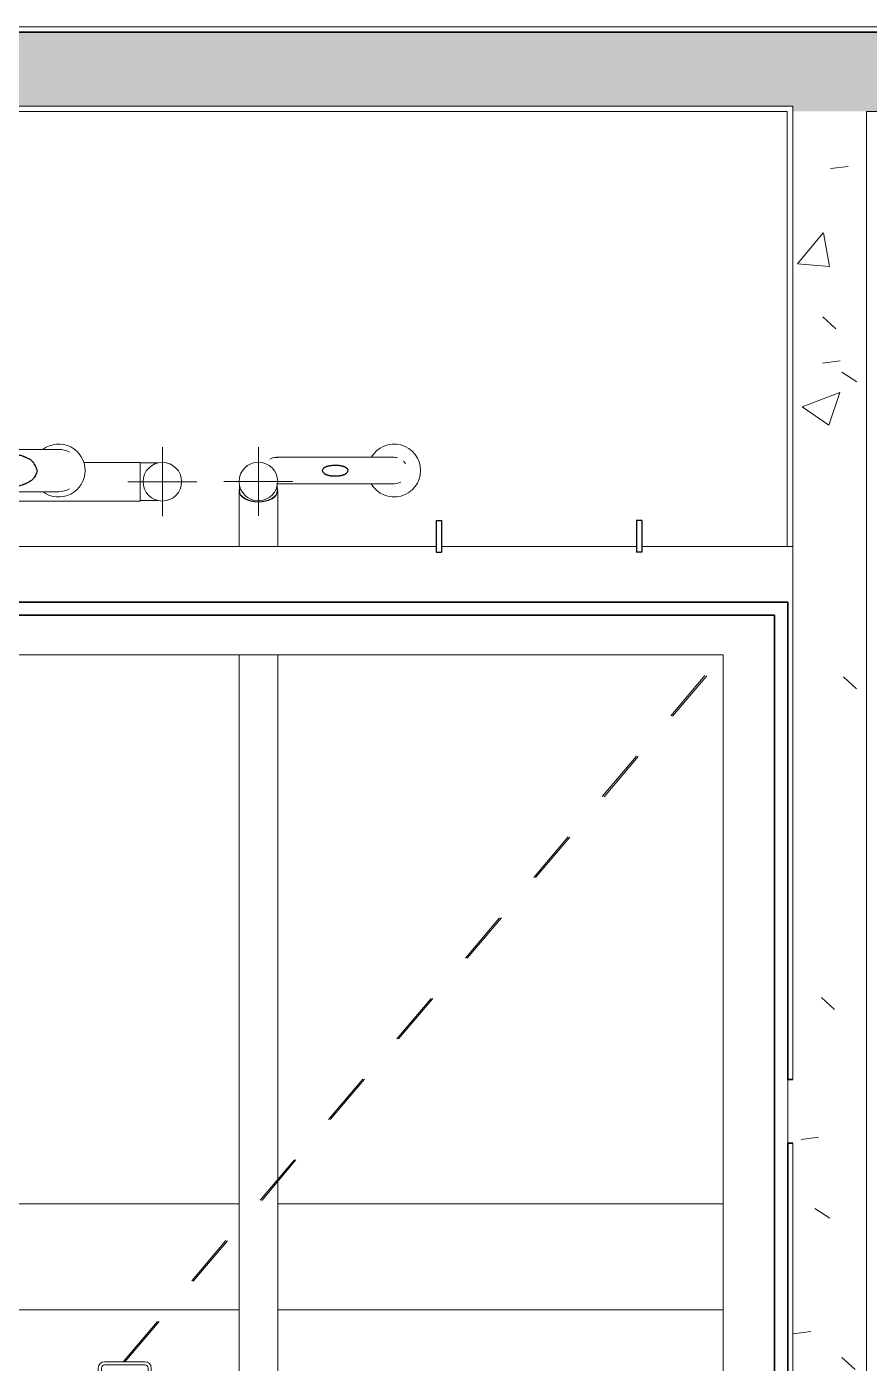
# Model space of a CAD drawing. Header units: metres. Extents: x -3 to 175, y -5 to 18.
# Drawn here: x 28.404 to 29.997, y 10.787 to 13.313 of the extents above; entities that cross this region are included whole.
import ezdxf

# ---------------------------------------------------------------- set-up
doc = ezdxf.new("R2010")
doc.units = ezdxf.units.M
doc.linetypes.add('Basculante', pattern=[0.003969, 0.002381, -0.001587])
for name, color, linetype, lineweight in [('A-GENM', 7, 'Continuous', 9), ('A-WALL', 7, 'Continuous', 9), ('A-WALL-PATT', 7, 'Continuous', 35), ('I-WALL', 7, 'Continuous', 9), ('P-PIPE', 7, 'Continuous', 9), ('P-PIPE-CNTR', 7, 'Continuous', 9), ('S-BEAM', 7, 'Continuous', 9), ('S-COLS', 7, 'Continuous', 9)]:
    doc.layers.add(name, color=color, linetype=linetype, lineweight=lineweight)
pattern_1 = [(50, (30.7992, 0), (0.728738, -0.06376), [0.0762, -0.8382]), (355, (30.7992, 0), (-0.14097, 0.764224), [0.06096, -0.67056]), (100.451, (30.85994, -0.0053), (0.58777, 0.700469), [0.06476, -0.71236]), (46.184, (30.7992, 0.2032), (1.084314, -0.168175), [0.1143, -1.257]), (96.636, (30.8896, 0.1892), (0.94999, 0.989753), [0.09714, -1.069]), (351.184, (30.7992, 0.2032), (0.94969, 0.990147), [0.09144, -1.006]), (21, (30.9008, 0.1524), (0.606457, -0.409065), [0.0762, -0.8382]), (326, (30.9008, 0.1524), (0.247208, 0.73675), [0.06096, -0.67056]), (71.451, (30.95135, 0.1183), (0.85367, 0.327687), [0.06476, -0.71236]), (37.5, (30.7992, 0), (0.0123552, 0.3382243), [0.03353, -0.6289, 0.03353, -0.64719, -0.6731]), (37.5, (30.7992, 0), (0.0123552, 0.3382243), [-1.343, 0.03353, -0.63957]), (7.5, (30.7992, 0), (0.2672815, 0.4007255), [0.03353, -0.35458, 0.03353, -0.61366, -0.25654]), (7.5, (30.7992, 0), (0.2672815, 0.4007255), [-1.035, 0.03353, -0.22301]), (327.5, (30.57264, 0), (0.5423632, -0.0229212), [0.03353, -0.22047, 0.03353, -0.75895, -1.052]), (327.5, (30.57264, 0), (0.5423632, -0.0229212), [-1.046, 0.03353, -1.018]), (317.5, (30.47104, 0), (0.592516, 0.101701), [0.03353, -0.29667, 0.03353, -0.49276, -0.74676]), (317.5, (30.47104, 0), (0.592516, 0.101701), [-0.85649, 0.03353, -0.71323])]

# ---------------------------------------------------------------- blocks, each defined once
blk = doc.blocks.new('M_Escalera Marinera Exterior - M_Escalera Marinera Exterior-2699892-N-Estancos')
at = {"layer": 'A-GENM', "lineweight": 25}
for p, q in [((-0.1943, 0.03), (-0.1843, 0.03)), ((-0.1943, 0.03), (-0.1943, -0.03)), ((-0.1843, 0.03), (-0.1843, -0.03)), ((0.1943, 0.03), (0.1843, 0.03)), ((0.1843, 0.03), (0.1843, -0.03)), ((0.1943, 0.03), (0.1943, -0.03)), ((-0.1943, -0.03), (-0.1843, -0.03)), ((0.1943, -0.03), (0.1843, -0.03))]:
    blk.add_line(p, q, dxfattribs=at)
blk = doc.blocks.new('M_Boquilla salida-2 - M_Boquilla salida-2-2743545-N-Estancos')
at = {"layer": 'A-GENM', "flags": 128}
for points in [[(0.2223, 0.025), (0.222, 0.025), (0.2216, 0.025), (0.221, 0.025), (0.2202, 0.025), (0.2192, 0.025), (0.2181, 0.025), (0.2167, 0.025), (0.2153, 0.025), (0.2136, 0.025), (0.2118, 0.025), (0.2098, 0.025), (0.2077, 0.025), (0.2054, 0.025), (0.203, 0.025), (0.2004, 0.025), (0.1977, 0.025), (0.1948, 0.025), (0.1918, 0.025), (0.1887, 0.025), (0.1854, 0.025), (0.182, 0.025), (0.1786, 0.025), (0.175, 0.025), (0.1713, 0.025), (0.1675, 0.025), (0.1636, 0.025), (0.1596, 0.025), (0.1556, 0.025), (0.1515, 0.025), (0.1473, 0.025), (0.1431, 0.025), (0.1388, 0.025), (0.1345, 0.025), (0.1301, 0.025), (0.1257, 0.025), (0.1213, 0.025), (0.1168, 0.025), (0.1124, 0.025), (0.1079, 0.025), (0.1035, 0.025), (0.0991, 0.025), (0.0947, 0.025), (0.0903, 0.025), (0.0859, 0.025), (0.0816, 0.025), (0.0774, 0.025), (0.0731, 0.025), (0.069, 0.025), (0.0649, 0.025), (0.0609, 0.025), (0.057, 0.025), (0.0531, 0.025), (0.0494, 0.025), (0.0458, 0.025), (0.0422, 0.025), (0.0388, 0.025), (0.0355, 0.025), (0.0323, 0.025), (0.0292, 0.025), (0.0263, 0.025), (0.0235, 0.025), (0.0208, 0.025), (0.0183, 0.025), (0.0159, 0.025), (0.0137, 0.025), (0.0116, 0.025), (0.0097, 0.025), (0.008, 0.025), (0.0064, 0.025), (0.005, 0.025), (0.0038, 0.025), (0.0027, 0.025), (0.0018, 0.025), (0.0011, 0.025), (0.0006, 0.025), (0.0002, 0.025), (0, 0.025), (0, 0.025)], [(0, -0.025), (0.0001, -0.025), (0.0004, -0.025), (0.0008, -0.025), (0.0014, -0.025), (0.0022, -0.025), (0.0032, -0.025), (0.0043, -0.025), (0.0056, -0.025), (0.0071, -0.025), (0.0088, -0.025), (0.0106, -0.025), (0.0126, -0.025), (0.0147, -0.025), (0.017, -0.025), (0.0194, -0.025), (0.022, -0.025), (0.0247, -0.025), (0.0276, -0.025), (0.0306, -0.025), (0.0337, -0.025), (0.037, -0.025), (0.0403, -0.025), (0.0438, -0.025), (0.0474, -0.025), (0.0511, -0.025), (0.0549, -0.025), (0.0588, -0.025), (0.0627, -0.025), (0.0668, -0.025), (0.0709, -0.025), (0.0751, -0.025), (0.0793, -0.025), (0.0836, -0.025), (0.0879, -0.025), (0.0923, -0.025), (0.0967, -0.025), (0.1011, -0.025), (0.1055, -0.025), (0.11, -0.025), (0.1144, -0.025), (0.1189, -0.025), (0.1233, -0.025), (0.1277, -0.025), (0.1321, -0.025), (0.1365, -0.025), (0.1408, -0.025), (0.145, -0.025), (0.1492, -0.025), (0.1534, -0.025), (0.1575, -0.025), (0.1615, -0.025), (0.1654, -0.025), (0.1692, -0.025), (0.173, -0.025), (0.1766, -0.025), (0.1802, -0.025), (0.1836, -0.025), (0.1869, -0.025), (0.1901, -0.025), (0.1932, -0.025), (0.1961, -0.025), (0.1989, -0.025), (0.2016, -0.025), (0.2041, -0.025), (0.2065, -0.025), (0.2087, -0.025), (0.2108, -0.025), (0.2127, -0.025), (0.2144, -0.025), (0.216, -0.025), (0.2174, -0.025), (0.2186, -0.025), (0.2197, -0.025), (0.2206, -0.025), (0.2213, -0.025), (0.2218, -0.025), (0.2222, -0.025), (0.2224, -0.025), (0.2224, -0.025)]]:
    blk.add_lwpolyline(points, dxfattribs=at)
at = {"layer": 'A-GENM'}
for centre, radius, start, end in [((0, 0), 0.05, 30, 180), ((0, 0), 0.05, 180, 330), ((0, 0), 0.025, 83.0897, 120), ((0, 0), 0.025, 210, 225), ((0, 0), 0.025, 255, 276.5942), ((0.2224, 0), 0.025, 263.0943, 300)]:
    blk.add_arc(centre, radius, start, end, dxfattribs=at)
at = {"layer": 'A-GENM', "lineweight": 25}
for points, knots in [([(0.1356, 0), (0.1354, 0.0006), (0.1349, 0.0017), (0.134, 0.0032), (0.1332, 0.0043), (0.1325, 0.005), (0.1321, 0.0054), (0.1317, 0.0057), (0.1314, 0.0059), (0.1309, 0.0062), (0.1301, 0.0067), (0.1287, 0.0073), (0.1273, 0.0078), (0.1263, 0.0082), (0.1257, 0.0083), (0.1253, 0.0085), (0.1248, 0.0086), (0.1243, 0.0088), (0.1233, 0.009), (0.1218, 0.0093), (0.1201, 0.0096), (0.1177, 0.0099), (0.1148, 0.0102), (0.1113, 0.0103), (0.1077, 0.0102), (0.1048, 0.01), (0.1024, 0.0096), (0.1007, 0.0093), (0.0992, 0.009), (0.0982, 0.0088), (0.0977, 0.0086), (0.0972, 0.0085), (0.0968, 0.0084), (0.0962, 0.0082), (0.0952, 0.0079), (0.0938, 0.0074), (0.0924, 0.0068), (0.0915, 0.0063), (0.091, 0.0059), (0.0907, 0.0057), (0.0904, 0.0054), (0.0899, 0.005), (0.0892, 0.0043), (0.0884, 0.0032), (0.0875, 0.0017), (0.087, 0.0006), (0.0867, 0)], [0, 0, 0, 0, 0.03125, 0.0625, 0.09375, 0.109375, 0.117188, 0.125, 0.132812, 0.140625, 0.15625, 0.1875, 0.21875, 0.234375, 0.242188, 0.25, 0.257812, 0.265625, 0.28125, 0.3125, 0.34375, 0.375, 0.4375, 0.5, 0.5625, 0.625, 0.65625, 0.6875, 0.71875, 0.734375, 0.742188, 0.75, 0.757812, 0.765625, 0.78125, 0.8125, 0.84375, 0.859375, 0.867188, 0.875, 0.882812, 0.890625, 0.90625, 0.9375, 0.96875, 1, 1, 1, 1]), ([(0.1356, 0), (0.1354, -0.0006), (0.1349, -0.0017), (0.134, -0.0032), (0.1332, -0.0043), (0.1325, -0.005), (0.1321, -0.0054), (0.1317, -0.0057), (0.1314, -0.0059), (0.1309, -0.0062), (0.1301, -0.0067), (0.1287, -0.0073), (0.1273, -0.0078), (0.1263, -0.0082), (0.1257, -0.0083), (0.1253, -0.0085), (0.1248, -0.0086), (0.1243, -0.0088), (0.1233, -0.009), (0.1218, -0.0093), (0.1201, -0.0096), (0.1177, -0.0099), (0.1148, -0.0102), (0.1113, -0.0103), (0.1077, -0.0102), (0.1048, -0.01), (0.1024, -0.0096), (0.1007, -0.0093), (0.0992, -0.009), (0.0982, -0.0088), (0.0977, -0.0086), (0.0972, -0.0085), (0.0968, -0.0084), (0.0962, -0.0082), (0.0952, -0.0079), (0.0938, -0.0074), (0.0924, -0.0068), (0.0915, -0.0063), (0.091, -0.0059), (0.0907, -0.0057), (0.0904, -0.0054), (0.0899, -0.005), (0.0892, -0.0043), (0.0884, -0.0032), (0.0875, -0.0017), (0.087, -0.0006), (0.0867, 0)], [-1, -1, -1, -1, -0.96875, -0.9375, -0.90625, -0.890625, -0.882812, -0.875, -0.867188, -0.859375, -0.84375, -0.8125, -0.78125, -0.765625, -0.757812, -0.75, -0.742188, -0.734375, -0.71875, -0.6875, -0.65625, -0.625, -0.5625, -0.5, -0.4375, -0.375, -0.34375, -0.3125, -0.28125, -0.265625, -0.257812, -0.25, -0.242188, -0.234375, -0.21875, -0.1875, -0.15625, -0.140625, -0.132812, -0.125, -0.117188, -0.109375, -0.09375, -0.0625, -0.03125, 0, 0, 0, 0])]:
    blk.add_open_spline(points, degree=3, knots=knots, dxfattribs=at)
blk = doc.blocks.new('M_Boquilla salida - M_Boquilla salida-V7-N-Estancos')
at = {"layer": 'A-GENM', "flags": 128}
for points in [[(0.2224, 0.04), (0.2223, 0.04), (0.222, 0.04), (0.2216, 0.04), (0.221, 0.04), (0.2202, 0.04), (0.2192, 0.04), (0.2181, 0.04), (0.2167, 0.04), (0.2153, 0.04), (0.2136, 0.04), (0.2118, 0.04), (0.2098, 0.04), (0.2077, 0.04), (0.2054, 0.04), (0.203, 0.04), (0.2004, 0.04), (0.1977, 0.04), (0.1948, 0.04), (0.1918, 0.04), (0.1887, 0.04), (0.1854, 0.04), (0.182, 0.04), (0.1786, 0.04), (0.175, 0.04), (0.1713, 0.04), (0.1675, 0.04), (0.1636, 0.04), (0.1596, 0.04), (0.1556, 0.04), (0.1515, 0.04), (0.1473, 0.04), (0.1431, 0.04), (0.1388, 0.04), (0.1345, 0.04), (0.1301, 0.04), (0.1257, 0.04), (0.1213, 0.04), (0.1168, 0.04), (0.1124, 0.04), (0.1079, 0.04), (0.1035, 0.04), (0.0991, 0.04), (0.0947, 0.04), (0.0903, 0.04), (0.0859, 0.04), (0.0816, 0.04), (0.0774, 0.04), (0.0731, 0.04), (0.069, 0.04), (0.0649, 0.04), (0.0609, 0.04), (0.057, 0.04), (0.0531, 0.04), (0.0494, 0.04), (0.0458, 0.04), (0.0422, 0.04), (0.0388, 0.04), (0.0355, 0.04), (0.0323, 0.04), (0.0292, 0.04), (0.0263, 0.04), (0.0235, 0.04), (0.0208, 0.04), (0.0183, 0.04), (0.0159, 0.04), (0.0137, 0.04), (0.0116, 0.04), (0.0097, 0.04), (0.008, 0.04), (0.0064, 0.04), (0.005, 0.04), (0.0038, 0.04), (0.0027, 0.04), (0.0018, 0.04), (0.0011, 0.04), (0.0006, 0.04), (0.0002, 0.04), (0, 0.04), (0, 0.04)], [(0, -0.04), (0.0001, -0.04), (0.0004, -0.04), (0.0008, -0.04), (0.0014, -0.04), (0.0022, -0.04), (0.0032, -0.04), (0.0043, -0.04), (0.0056, -0.04), (0.0071, -0.04), (0.0088, -0.04), (0.0106, -0.04), (0.0126, -0.04), (0.0147, -0.04), (0.017, -0.04), (0.0194, -0.04), (0.022, -0.04), (0.0247, -0.04), (0.0276, -0.04), (0.0306, -0.04), (0.0337, -0.04), (0.037, -0.04), (0.0403, -0.04), (0.0438, -0.04), (0.0474, -0.04), (0.0511, -0.04), (0.0549, -0.04), (0.0588, -0.04), (0.0627, -0.04), (0.0668, -0.04), (0.0709, -0.04), (0.0751, -0.04), (0.0793, -0.04), (0.0836, -0.04), (0.0879, -0.04), (0.0923, -0.04), (0.0967, -0.04), (0.1011, -0.04), (0.1055, -0.04), (0.11, -0.04), (0.1144, -0.04), (0.1189, -0.04), (0.1233, -0.04), (0.1277, -0.04), (0.1321, -0.04), (0.1365, -0.04), (0.1408, -0.04), (0.145, -0.04), (0.1492, -0.04), (0.1534, -0.04), (0.1575, -0.04), (0.1615, -0.04), (0.1654, -0.04), (0.1692, -0.04), (0.173, -0.04), (0.1766, -0.04), (0.1802, -0.04), (0.1836, -0.04), (0.1869, -0.04), (0.1901, -0.04), (0.1932, -0.04), (0.1961, -0.04), (0.1989, -0.04), (0.2016, -0.04), (0.2041, -0.04), (0.2065, -0.04), (0.2087, -0.04), (0.2108, -0.04), (0.2127, -0.04), (0.2144, -0.04), (0.216, -0.04), (0.2174, -0.04), (0.2186, -0.04), (0.2197, -0.04), (0.2206, -0.04), (0.2213, -0.04), (0.2218, -0.04), (0.2222, -0.04), (0.2224, -0.04), (0.2224, -0.04)]]:
    blk.add_lwpolyline(points, dxfattribs=at)
at = {"layer": 'A-GENM'}
for centre, radius, start, end in [((0, 0), 0.05, 53.7239, 180), ((0, 0), 0.04, 90, 120), ((0.2224, 0), 0.0469, 0, 119.3065), ((0.2224, 0), 0.04, 60, 90), ((0, 0), 0.05, 180, 306.2523), ((0.2224, 0), 0.0469, 240.687, 0), ((0, 0), 0.04, 240, 270), ((0.2224, 0), 0.04, 270, 300)]:
    blk.add_arc(centre, radius, start, end, dxfattribs=at)
at = {"layer": 'A-GENM', "lineweight": 25}
for points, knots in [([(0.0411, 0), (0.0415, 0.0017), (0.0423, 0.0048), (0.044, 0.0092), (0.0459, 0.0124), (0.0474, 0.0145), (0.0484, 0.0156), (0.0491, 0.0164), (0.0499, 0.0172), (0.051, 0.0182), (0.0531, 0.0199), (0.0564, 0.022), (0.0601, 0.0237), (0.0626, 0.0248), (0.0641, 0.0255), (0.0651, 0.0259), (0.0662, 0.0263), (0.0677, 0.0269), (0.0702, 0.0278), (0.074, 0.0288), (0.0779, 0.0296), (0.0809, 0.0302), (0.084, 0.0308), (0.0878, 0.0314), (0.094, 0.0322), (0.1018, 0.0327), (0.1111, 0.033), (0.1205, 0.0327), (0.1283, 0.0322), (0.1337, 0.0315), (0.1368, 0.0311), (0.1391, 0.0307), (0.1414, 0.0303), (0.1445, 0.0297), (0.1483, 0.0288), (0.1521, 0.0278), (0.1551, 0.0268), (0.1568, 0.0261), (0.1583, 0.0255), (0.1597, 0.0249), (0.1623, 0.0237), (0.1659, 0.022), (0.1693, 0.0199), (0.1714, 0.0183), (0.1725, 0.0172), (0.1733, 0.0165), (0.174, 0.0156), (0.1749, 0.0145), (0.1765, 0.0124), (0.1783, 0.0092), (0.1801, 0.0048), (0.1809, 0.0017), (0.1813, 0)], [-1, -1, -1, -1, -0.972222, -0.944444, -0.916667, -0.902778, -0.895833, -0.888889, -0.881944, -0.875, -0.861111, -0.833333, -0.805556, -0.791667, -0.784722, -0.777778, -0.770833, -0.763889, -0.75, -0.722222, -0.694444, -0.680556, -0.666667, -0.638889, -0.611111, -0.555556, -0.5, -0.444444, -0.388889, -0.361111, -0.347222, -0.333333, -0.319444, -0.305556, -0.277778, -0.25, -0.236111, -0.222222, -0.215278, -0.208333, -0.194444, -0.166667, -0.138889, -0.125, -0.118056, -0.111111, -0.104167, -0.097222, -0.083333, -0.055556, -0.027778, 0, 0, 0, 0]), ([(0.0411, 0), (0.0415, -0.0017), (0.0423, -0.0048), (0.044, -0.0092), (0.0459, -0.0124), (0.0474, -0.0145), (0.0484, -0.0156), (0.0491, -0.0164), (0.0499, -0.0172), (0.051, -0.0182), (0.0531, -0.0199), (0.0564, -0.022), (0.0601, -0.0237), (0.0626, -0.0248), (0.0641, -0.0255), (0.0651, -0.0259), (0.0662, -0.0263), (0.0677, -0.0269), (0.0702, -0.0278), (0.074, -0.0288), (0.0779, -0.0296), (0.0809, -0.0302), (0.0832, -0.0307), (0.0855, -0.0311), (0.0886, -0.0315), (0.0925, -0.032), (0.0971, -0.0324), (0.1034, -0.0328), (0.1111, -0.033), (0.1205, -0.0327), (0.1283, -0.0322), (0.1337, -0.0315), (0.1368, -0.0311), (0.1395, -0.0306), (0.1426, -0.03), (0.1472, -0.0291), (0.1517, -0.0279), (0.1553, -0.0267), (0.1569, -0.026), (0.158, -0.0256), (0.161, -0.0243), (0.166, -0.022), (0.1704, -0.0192), (0.1727, -0.0171), (0.1734, -0.0162), (0.1745, -0.015), (0.1767, -0.0121), (0.1794, -0.0071), (0.1808, -0.0025), (0.1813, 0)], [0, 0, 0, 0, 0.027778, 0.055556, 0.083333, 0.097222, 0.104167, 0.111111, 0.118056, 0.125, 0.138889, 0.166667, 0.194444, 0.208333, 0.215278, 0.222222, 0.229167, 0.236111, 0.25, 0.277778, 0.305556, 0.319444, 0.333333, 0.347222, 0.361111, 0.388889, 0.416667, 0.444444, 0.5, 0.555556, 0.611111, 0.638889, 0.652778, 0.666667, 0.6875, 0.708333, 0.75, 0.770833, 0.776042, 0.78125, 0.791667, 0.833333, 0.875, 0.885417, 0.890625, 0.895833, 0.916667, 0.958333, 1, 1, 1, 1])]:
    blk.add_open_spline(points, degree=3, knots=knots, dxfattribs=at)
blk = doc.blocks.new('M_Estanque Alimentación-2 - M_Estanque Alimentación-2-3172305-N-Estancos')
at = {"layer": 'A-GENM', "color": 9, "linetype": 'Basculante', "true_color": 0xc0c0c0}
for p, q in [((1.3875, -1.1917), (2.7234, -2.3238)), ((1.3875, -1.1945), (2.7205, -2.3256))]:
    blk.add_line(p, q, dxfattribs=at)
blk = doc.blocks.new('FCA_N_Columna de acero - 100x100mm-V29-N-Estancos')
at = {"layer": 'S-COLS'}
for p, q in [((-0.05, -0.038), (-0.05, 0.038)), ((-0.044, 0.038), (-0.044, -0.038)), ((-0.038, 0.05), (0.038, 0.05)), ((0.038, 0.044), (-0.038, 0.044)), ((0.044, -0.038), (0.044, 0.038)), ((0.05, 0.038), (0.05, -0.038)), ((-0.038, -0.044), (0.038, -0.044)), ((0.038, -0.05), (-0.038, -0.05))]:
    blk.add_line(p, q, dxfattribs=at)
for centre, radius, start, end in [((-0.038, 0.038), 0.012, 90, 180), ((-0.038, 0.038), 0.006, 90, 180), ((0.038, 0.038), 0.012, 360, 90), ((0.038, 0.038), 0.006, 360, 90), ((-0.038, -0.038), 0.012, 180, 270), ((-0.038, -0.038), 0.006, 180, 270), ((0.038, -0.038), 0.012, 270, 360), ((0.038, -0.038), 0.006, 270, 360)]:
    blk.add_arc(centre, radius, start, end, dxfattribs=at)
blk = doc.blocks.new('M_RVR_Codo material - CO - Codo-2969440-N-Estancos')
at = {"layer": 'P-PIPE', "flags": 128}
for points in [[(-1.9928, 12.4356), (-1.9928, 12.4369), (-1.9928, 12.4382), (-1.9928, 12.4395), (-1.9928, 12.4407), (-1.9928, 12.4419), (-1.9928, 12.443), (-1.9928, 12.4441), (-1.9928, 12.4451), (-1.9928, 12.4461)], [(-1.9214, 12.4458), (-1.9214, 12.4448), (-1.9214, 12.4438), (-1.9214, 12.4427), (-1.9214, 12.4416), (-1.9214, 12.4404), (-1.9214, 12.4392), (-1.9214, 12.4379), (-1.9214, 12.4366), (-1.9214, 12.4356)]]:
    blk.add_lwpolyline(points, dxfattribs=at)
at = {"layer": 'P-PIPE'}
for start_param, end_param in [(3.141593, 4.712389), (3.000254, 3.062358), (4.712389, 6.283185), (0, 0.122204)]:
    blk.add_ellipse((-1.9571, 12.4356), major_axis=(0.0357, 0), ratio=0.582131, start_param=start_param, end_param=end_param, dxfattribs=at)
blk = doc.blocks.new('M_RVR_Codo material - CO - Codo-V40-N-Estancos')
at = {"layer": 'P-PIPE', "flags": 128}
for points in [[(14.3418, 12.5556), (14.3428, 12.5556), (14.3439, 12.5556), (14.3449, 12.5556), (14.3461, 12.5556), (14.3473, 12.5556), (14.3485, 12.5556), (14.3498, 12.5556), (14.3511, 12.5556), (14.3524, 12.5556), (14.3538, 12.5556), (14.3553, 12.5556), (14.3567, 12.5556), (14.3582, 12.5556), (14.3598, 12.5556), (14.3613, 12.5556), (14.3629, 12.5556), (14.3645, 12.5556), (14.3661, 12.5556), (14.3678, 12.5556), (14.3694, 12.5556), (14.3711, 12.5556), (14.3727, 12.5556), (14.3744, 12.5556), (14.3761, 12.5556), (14.3766, 12.5556)], [(14.3766, 12.4842), (14.3749, 12.4842), (14.3732, 12.4842), (14.3715, 12.4842), (14.3699, 12.4842), (14.3682, 12.4842), (14.3666, 12.4842), (14.3649, 12.4842), (14.3633, 12.4842), (14.3617, 12.4842), (14.3602, 12.4842), (14.3586, 12.4842), (14.3571, 12.4842), (14.3557, 12.4842), (14.3542, 12.4842), (14.3528, 12.4842), (14.3514, 12.4842), (14.3501, 12.4842), (14.3488, 12.4842), (14.3476, 12.4842), (14.3464, 12.4842), (14.3452, 12.4842), (14.3441, 12.4842), (14.3431, 12.4842), (14.3421, 12.4842)]]:
    blk.add_lwpolyline(points, dxfattribs=at)

msp = doc.modelspace()

# ---------------------------------------------------------------- hatches: boundary and pattern name
at = {"layer": 'A-WALL-PATT', "lineweight": 9}
h = msp.add_hatch(dxfattribs=at)
h.set_pattern_fill('FP_1', color=256, style=0, pattern_type=2)
h.set_pattern_definition(pattern_1)
h.paths.add_polyline_path([(48.5973, 13.1528), (48.5973, 13.3028), (44.3327, 13.3017), (44.3118, 13.3), (43.4122, 13.3009), (43.3947, 13.3028), (31.4822, 13.3028), (31.4822, 13.1528), (48.2507, 13.1528)])
h.paths.add_polyline_path([(31.3138, 13.1528), (31.4122, 13.1528), (31.4122, 13.3028), (30.8122, 13.3028), (30.8122, 13.1528), (31.2001, 13.1528)])
h.paths.add_polyline_path([(30.7422, 13.1528), (30.7422, 13.3028), (24.7736, 13.3028), (24.7736, 13.1528), (25.0172, 13.1528), (25.0172, 13.1627), (29.8523, 13.1627), (29.8523, 13.1528), (30.7422, 13.1528)])
h = msp.add_hatch(dxfattribs=at)
h.set_pattern_fill('FP_1', color=256, style=0, pattern_type=2)
h.set_pattern_definition(pattern_1)
h.paths.add_polyline_path([(29.8523, 6.5676), (29.9915, 6.5676), (29.9915, 13.1528), (29.8523, 13.1528), (29.8523, 6.7275), (29.8415, 6.7275), (29.8425, 6.5676)])

# ---------------------------------------------------------------- linework, layer by layer
at = {"layer": 'A-WALL'}
for p, q in [((29.9915, 13.1528), (30.7422, 13.1528)), ((29.9915, 6.7176), (29.9915, 13.1528)), ((29.1781, 12.3304), (25.0172, 12.3304)), ((29.5567, 12.3304), (29.1881, 12.3304)), ((29.8523, 12.3304), (29.5667, 12.3304)), ((29.8523, 12.3304), (29.8523, 11.3228)), ((29.8425, 11.2028), (29.8425, 11.3228))]:
    msp.add_line(p, q, dxfattribs=at)
at = {"layer": 'A-WALL', "lineweight": 35}
for p, q in [((29.8425, 11.3228), (29.8523, 11.3228)), ((29.8425, 11.2028), (29.8523, 11.2028))]:
    msp.add_line(p, q, dxfattribs=at)
at = {"layer": 'I-WALL'}
for p, q in [((24.7636, 13.3128), (30.7172, 13.3128)), ((29.8523, 13.1627), (26.6221, 13.1627)), ((29.8523, 13.1627), (29.8523, 12.3304)), ((29.8415, 13.1528), (26.624, 13.1528)), ((29.8415, 12.3304), (29.8415, 13.1528)), ((29.7206, 12.1254), (25.0172, 12.1254)), ((29.7206, 6.7275), (29.7206, 12.1254)), ((29.8523, 11.2028), (29.8523, 6.7275))]:
    msp.add_line(p, q, dxfattribs=at)
at = {"layer": 'I-WALL', "lineweight": 35}
for p, q in [((24.7736, 13.3028), (30.7172, 13.3028)), ((29.8425, 12.2254), (25.0172, 12.2254)), ((29.8425, 12.2254), (29.8425, 11.3228)), ((29.8175, 12.2004), (25.0172, 12.2004)), ((29.8175, 12.2004), (29.8175, 6.7275)), ((29.8425, 11.2028), (29.8425, 6.7275))]:
    msp.add_line(p, q, dxfattribs=at)
at = {"layer": 'P-PIPE'}
for p, q in [((28.6186, 12.4894), (28.5122, 12.4894)), ((28.6186, 12.4163), (28.6186, 12.4894)), ((28.8056, 12.4356), (28.8056, 12.3304)), ((28.8786, 12.3304), (28.8786, 12.4356)), ((27.4438, 12.4163), (28.6186, 12.4163)), ((28.8056, 12.1254), (28.8056, 9.4846)), ((28.8786, 9.4846), (28.8786, 12.1254))]:
    msp.add_line(p, q, dxfattribs=at)
at = {"layer": 'P-PIPE', "color": 96, "true_color": 0x007f00}
for centre, start, end in [((28.6606, 12.4528), 0, 180), ((28.8421, 12.4532), 0, 180), ((28.6606, 12.4528), 180, 0), ((28.8421, 12.4532), 180, 0)]:
    msp.add_arc(centre, 0.0365, start, end, dxfattribs=at)
at = {"layer": 'P-PIPE'}
for start_param, end_param in [(2.970621, 3.141593), (3.141593, 4.712389), (4.712389, 6.283185), (0, 0.261799)]:
    msp.add_ellipse((28.8421, 12.4356), major_axis=(0.0365, 0), ratio=0.582131, start_param=start_param, end_param=end_param, dxfattribs=at)
at = {"layer": 'P-PIPE-CNTR'}
for p, q in [((28.6606, 12.3878), (28.6606, 12.5178)), ((28.8421, 12.3882), (28.8421, 12.5182)), ((28.5956, 12.4528), (28.7256, 12.4528)), ((28.7771, 12.4532), (28.9071, 12.4532))]:
    msp.add_line(p, q, dxfattribs=at)
at = {"layer": 'S-BEAM'}
for p, q in [((28.8056, 11.0877), (26.0141, 11.0877)), ((29.7206, 11.0877), (28.8786, 11.0877)), ((26.0141, 10.8877), (28.8056, 10.8877)), ((28.8786, 10.8877), (29.7206, 10.8877))]:
    msp.add_line(p, q, dxfattribs=at)

# ---------------------------------------------------------------- block references
at = {"layer": 'A-GENM', "rotation": 180}
for name, p in [('M_Boquilla salida - M_Boquilla salida-V7-N-Estancos', (28.4649, 12.4739)), ('M_Boquilla salida-2 - M_Boquilla salida-2-2743545-N-Estancos', (29.0985, 12.4739))]:
    msp.add_blockref(name, p, dxfattribs=at)
at = {"layer": 'A-GENM', "lineweight": 25}
msp.add_blockref('M_Escalera Marinera Exterior - M_Escalera Marinera Exterior-2699892-N-Estancos', (29.3724, 12.3497), dxfattribs=at)
at = {"layer": 'A-GENM', "color": 9, "linetype": 'Basculante', "true_color": 0xc0c0c0, "rotation": 89.9999999999999}
msp.add_blockref('M_Estanque Alimentación-2 - M_Estanque Alimentación-2-3172305-N-Estancos', (27.3951, 9.402), dxfattribs=at)
at = {"layer": 'P-PIPE', "rotation": 180}
msp.add_blockref('M_RVR_Codo material - CO - Codo-V40-N-Estancos', (42.9951, 24.9727), dxfattribs=at)
at = {"layer": 'P-PIPE'}
msp.add_blockref('M_RVR_Codo material - CO - Codo-2969440-N-Estancos', (30.7992, 0), dxfattribs=at)
at = {"layer": 'S-COLS'}
msp.add_blockref('FCA_N_Columna de acero - 100x100mm-V29-N-Estancos', (28.5896, 10.7395), dxfattribs=at)

doc.saveas('drawing.dxf')
